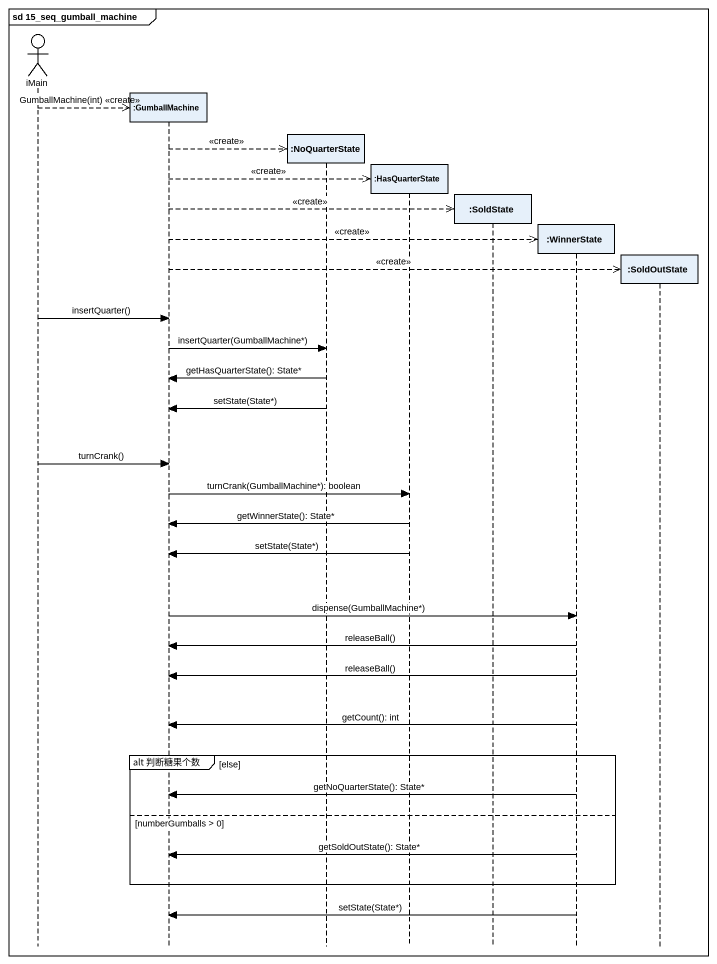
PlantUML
@startuml
mainframe sd 15_seq_gumball_machine
hide footbox
actor iMain
participant ":GumballMachine" as GumballMachine
participant ":NoQuarterState" as NoQuarterState
participant ":HasQuarterState" as HasQuarterState
participant ":SoldState" as SoldState
participant ":WinnerState" as WinnerState
participant ":SoldOutState" as SoldOutState

iMain -->> GumballMachine ** : GumballMachine(int) <<create>>
GumballMachine -->> NoQuarterState ** : <<create>>
GumballMachine -->> HasQuarterState ** : <<create>>
GumballMachine -->> SoldState ** : <<create>>
GumballMachine -->> WinnerState ** : <<create>>
GumballMachine -->> SoldOutState ** : <<create>>
iMain -> GumballMachine : insertQuarter()
GumballMachine -> NoQuarterState : insertQuarter(GumballMachine*)
NoQuarterState -> GumballMachine : getHasQuarterState(): State*
NoQuarterState -> GumballMachine : setState(State*)
iMain -> GumballMachine : turnCrank()
GumballMachine -> HasQuarterState : turnCrank(GumballMachine*): boolean
HasQuarterState -> GumballMachine : getWinnerState(): State*
HasQuarterState -> GumballMachine : setState(State*)
GumballMachine -> WinnerState : dispense(GumballMachine*)
WinnerState -> GumballMachine : releaseBall()
WinnerState -> GumballMachine : releaseBall()
WinnerState -> GumballMachine : getCount(): int
group alt 判断糖果个数 [else]
  WinnerState -> GumballMachine : getNoQuarterState(): State*
else numberGumballs > 0
  WinnerState -> GumballMachine : getSoldOutState(): State*
end
WinnerState -> GumballMachine : setState(State*)
@enduml
